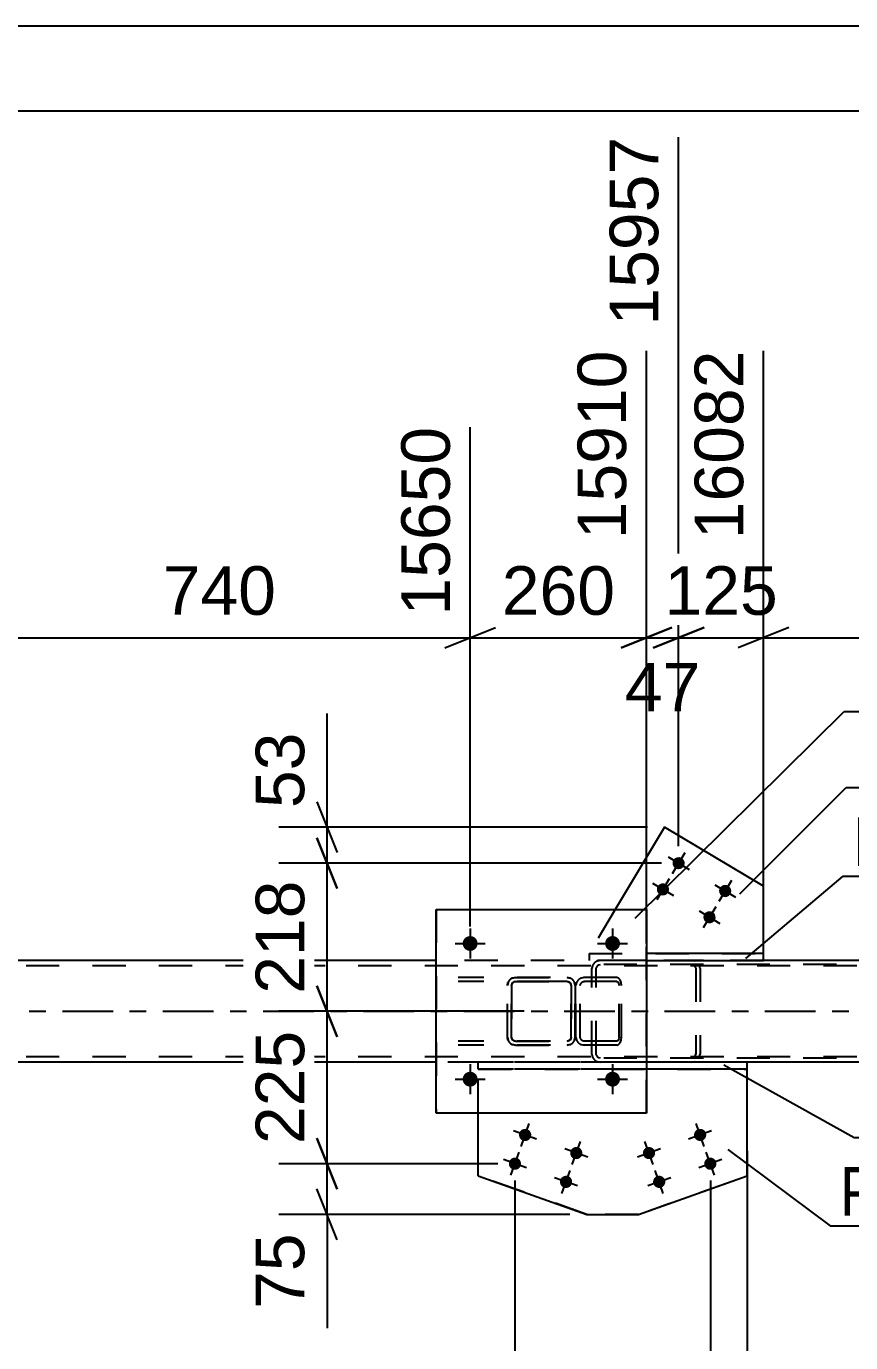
# Model space of a CAD drawing. Header units: millimetres. Extents: x -68 to 773, y -404 to 190.
# Drawn here: x 591.8 to 640.4, y 112 to 189.6 of the extents above; entities that cross this region are included whole.
import ezdxf

# ---------------------------------------------------------------- set-up
doc = ezdxf.new("R2010")
doc.units = ezdxf.units.MM
doc.linetypes.add('DXK_LINE_DOT2', pattern=[3.9198, 1.9599, -1.9599])
doc.linetypes.add('DXK_LINE_DOT3', pattern=[5.9187, 2.979, -0.9799, 0.9799, -0.9799])
doc.styles.add('Arial', font='ARIAL.TTF', dxfattribs={"height": 0.2})
doc.styles.add('Arial Narrow', font='ARIALN.TTF', dxfattribs={"height": 0.2})

# ---------------------------------------------------------------- blocks, each defined once
blk = doc.blocks.new('Unknown-318892922-1115')
at = {"color": 5, "linetype": 'Continuous'}
for p, q in [((773.346, 189.641), (-67.654, 189.641)), ((768.346, 184.641), (-62.654, 184.641))]:
    blk.add_line(p, q, dxfattribs=at)
blk = doc.blocks.new('Part-318892922-5507 - 5491')
at = {"color": 7, "linetype": 'DXK_LINE_DOT2'}
for p, q in [((625.153, 134.272), (625.114, 134.089)), ((625.625, 134.569), (625.429, 134.532)), ((625.444, 134.258), (625.527, 134.311)), ((625.527, 134.311), (625.625, 134.329)), ((639.529, 134.569), (625.625, 134.569)), ((639.529, 134.329), (625.625, 134.329)), ((631.184, 134.532), (630.988, 134.569)), ((630.988, 134.329), (631.086, 134.311)), ((631.086, 134.311), (631.169, 134.258)), ((631.465, 134.249), (631.46, 134.272)), ((625.114, 129.049), (625.114, 134.089)), ((625.369, 134.089), (625.389, 134.181)), ((625.369, 129.049), (625.369, 134.089)), ((625.389, 134.181), (625.444, 134.258)), ((631.169, 134.258), (631.224, 134.181)), ((631.224, 134.181), (631.244, 134.089)), ((631.244, 134.089), (631.244, 129.049)), ((631.499, 134.089), (631.465, 134.249)), ((631.499, 134.089), (631.499, 129.049)), ((625.114, 129.049), (625.153, 128.865)), ((625.389, 128.957), (625.369, 129.049)), ((625.444, 128.879), (625.389, 128.957)), ((625.527, 128.827), (625.444, 128.879)), ((625.625, 128.809), (625.527, 128.827)), ((631.086, 128.827), (630.988, 128.809)), ((631.169, 128.879), (631.086, 128.827)), ((631.224, 128.957), (631.169, 128.879)), ((631.224, 128.957), (631.23, 128.983)), ((631.23, 128.983), (631.244, 129.049)), ((631.46, 128.865), (631.485, 128.983)), ((631.485, 128.983), (631.499, 129.049)), ((625.429, 128.605), (625.625, 128.569)), ((639.529, 128.809), (625.625, 128.809)), ((639.529, 128.569), (625.625, 128.569)), ((630.988, 128.569), (631.184, 128.605))]:
    blk.add_line(p, q, dxfattribs=at)
for centre, start, end in [((625.605, 134.068), 110.75832, 155.68004), ((625.605, 129.07), 204.31996, 249.24168)]:
    blk.add_arc(centre, 0.496, start, end, dxfattribs=at)
blk = doc.blocks.new('Part-318892922-5510 - 5491')
at = {"color": 7, "linetype": 'DXK_LINE_DOT2'}
for p, q in [((626.58, 133.569), (617.228, 133.569)), ((624.669, 133.569), (624.476, 133.532)), ((625.114, 133.329), (625.114, 133.569)), ((626.683, 133.532), (626.58, 133.569)), ((626.771, 133.428), (626.683, 133.532)), ((626.58, 133.329), (617.228, 133.329)), ((624.203, 133.272), (624.165, 133.089)), ((624.165, 130.049), (624.165, 133.089)), ((624.417, 133.089), (624.436, 133.181)), ((624.417, 130.049), (624.417, 133.089)), ((624.436, 133.181), (624.491, 133.258)), ((624.491, 133.258), (624.572, 133.311)), ((624.572, 133.311), (624.669, 133.329)), ((626.58, 133.329), (626.632, 133.311)), ((626.632, 133.311), (626.675, 133.258)), ((626.675, 133.258), (626.705, 133.181)), ((626.705, 133.181), (626.715, 133.089)), ((626.715, 130.049), (626.715, 133.089)), ((626.829, 133.272), (626.771, 133.428)), ((626.849, 133.089), (626.829, 133.272)), ((626.849, 130.049), (626.849, 133.089)), ((626.58, 129.809), (617.228, 129.809)), ((624.165, 130.049), (624.203, 129.865)), ((624.436, 129.957), (624.417, 130.049)), ((624.491, 129.879), (624.436, 129.957)), ((624.476, 129.605), (624.669, 129.569)), ((624.572, 129.827), (624.491, 129.879)), ((624.669, 129.809), (624.572, 129.827)), ((625.114, 129.569), (625.114, 129.809)), ((626.632, 129.827), (626.58, 129.809)), ((626.58, 129.569), (626.683, 129.605)), ((626.675, 129.879), (626.632, 129.827)), ((626.705, 129.957), (626.675, 129.879)), ((626.683, 129.605), (626.771, 129.709)), ((626.715, 130.049), (626.705, 129.957)), ((626.771, 129.709), (626.829, 129.865)), ((626.829, 129.865), (626.849, 130.049)), ((626.58, 129.569), (617.228, 129.569))]:
    blk.add_line(p, q, dxfattribs=at)
for centre, start, end in [((624.654, 133.073), 111.15128, 156.10482), ((624.654, 130.065), 203.89518, 248.84872)]:
    blk.add_arc(centre, 0.492, start, end, dxfattribs=at)
blk = doc.blocks.new('Part-318892922-5657 - 5491')
at = {"color": 7, "linetype": 'DXK_LINE_DOT2'}
for p, q in [((620.421, 133.532), (620.604, 133.569)), ((620.609, 133.568), (620.425, 133.531)), ((620.609, 133.568), (620.604, 133.569)), ((620.604, 133.569), (623.644, 133.569)), ((620.609, 133.568), (623.649, 133.568)), ((623.644, 133.569), (623.649, 133.568)), ((623.644, 133.569), (623.828, 133.532)), ((623.833, 133.531), (623.649, 133.568)), ((620.124, 133.089), (620.161, 133.272)), ((620.124, 133.089), (620.129, 133.088)), ((620.124, 130.049), (620.124, 133.089)), ((620.165, 133.271), (620.129, 133.088)), ((620.129, 130.048), (620.129, 133.088)), ((620.383, 133.181), (620.364, 133.089)), ((620.369, 133.088), (620.364, 133.089)), ((620.364, 133.089), (620.364, 130.049)), ((620.369, 133.088), (620.387, 133.18)), ((620.369, 130.048), (620.369, 133.088)), ((620.435, 133.258), (620.383, 133.181)), ((620.387, 133.18), (620.439, 133.258)), ((620.512, 133.311), (620.435, 133.258)), ((620.439, 133.258), (620.517, 133.31)), ((620.604, 133.329), (620.512, 133.311)), ((620.517, 133.31), (620.609, 133.328)), ((620.604, 133.329), (620.609, 133.328)), ((623.644, 133.329), (620.604, 133.329)), ((620.609, 133.328), (623.649, 133.328)), ((623.649, 133.328), (623.644, 133.329)), ((623.736, 133.311), (623.644, 133.329)), ((623.649, 133.328), (623.741, 133.31)), ((623.736, 133.311), (623.741, 133.31)), ((623.814, 133.258), (623.736, 133.311)), ((623.741, 133.31), (623.819, 133.258)), ((623.866, 133.181), (623.814, 133.258)), ((623.819, 133.258), (623.871, 133.18)), ((623.884, 133.089), (623.866, 133.181)), ((623.871, 133.18), (623.889, 133.088)), ((623.889, 133.088), (623.884, 133.089)), ((623.884, 133.089), (623.884, 130.049)), ((623.889, 130.048), (623.889, 133.088)), ((624.088, 133.272), (624.124, 133.089)), ((624.129, 133.088), (624.092, 133.271)), ((624.129, 133.088), (624.124, 133.089)), ((624.124, 133.089), (624.124, 130.049)), ((624.129, 130.048), (624.129, 133.088)), ((620.129, 130.048), (620.124, 130.049)), ((620.161, 129.865), (620.124, 130.049)), ((620.129, 130.048), (620.165, 129.864)), ((620.364, 130.049), (620.369, 130.048)), ((620.364, 130.049), (620.383, 129.957)), ((620.387, 129.956), (620.369, 130.048)), ((620.383, 129.957), (620.435, 129.879)), ((620.439, 129.878), (620.387, 129.956)), ((620.421, 129.605), (620.425, 129.604)), ((620.604, 129.569), (620.421, 129.605)), ((620.425, 129.604), (620.609, 129.568)), ((620.435, 129.879), (620.512, 129.827)), ((620.517, 129.826), (620.439, 129.878)), ((620.512, 129.827), (620.604, 129.809)), ((620.609, 129.808), (620.517, 129.826)), ((620.609, 129.808), (620.604, 129.809)), ((620.604, 129.809), (623.644, 129.809)), ((620.609, 129.808), (623.649, 129.808)), ((623.644, 129.809), (623.736, 129.827)), ((623.644, 129.809), (623.649, 129.808)), ((623.828, 129.605), (623.644, 129.569)), ((623.741, 129.826), (623.649, 129.808)), ((623.649, 129.568), (623.833, 129.604)), ((623.736, 129.827), (623.814, 129.879)), ((623.819, 129.878), (623.741, 129.826)), ((623.814, 129.879), (623.866, 129.957)), ((623.871, 129.956), (623.819, 129.878)), ((623.866, 129.957), (623.884, 130.049)), ((623.889, 130.048), (623.871, 129.956)), ((623.884, 130.049), (623.889, 130.048)), ((624.124, 130.049), (624.088, 129.865)), ((624.092, 129.864), (624.129, 130.048)), ((624.124, 130.049), (624.129, 130.048)), ((620.609, 129.568), (620.604, 129.569)), ((620.604, 129.569), (623.644, 129.569)), ((620.609, 129.568), (623.649, 129.568)), ((623.644, 129.569), (623.649, 129.568))]:
    blk.add_line(p, q, dxfattribs=at)
at = {"color": 7, "linetype": 'DXK_LINE_DOT3'}
blk.add_line((622.132, 131.567), (622.121, 131.569), dxfattribs=at)
at = {"color": 7, "linetype": 'DXK_LINE_DOT2'}
for centre, start, end in [((620.604, 133.089), 112.5, 157.5), ((620.609, 133.088), 112.5, 157.5), ((623.644, 133.089), 22.5, 67.49999), ((623.649, 133.088), 22.5, 67.49999), ((620.604, 130.049), 202.5, 247.49999), ((620.609, 130.048), 202.5, 247.49999), ((623.644, 130.049), 292.5, 337.5), ((623.649, 130.048), 292.5, 337.5)]:
    blk.add_arc(centre, 0.48, start, end, dxfattribs=at)
blk = doc.blocks.new('Part-318892922-5745 - 5491')
at = {"color": 2, "linetype": 'Continuous'}
for p, q in [((615.929, 134.569), (588.329, 134.569)), ((655.934, 134.569), (635.234, 134.569)), ((615.929, 128.569), (588.329, 128.569)), ((655.934, 128.569), (634.26, 128.569))]:
    blk.add_line(p, q, dxfattribs=at)
at = {"color": 7, "linetype": 'DXK_LINE_DOT2'}
for p, q in [((635.234, 134.569), (615.929, 134.569)), ((668.169, 134.249), (7.937, 134.249)), ((668.169, 128.889), (7.937, 128.889)), ((634.26, 128.569), (615.929, 128.569))]:
    blk.add_line(p, q, dxfattribs=at)
at = {"color": 7, "linetype": 'DXK_LINE_DOT3'}
blk.add_line((7.937, 131.569), (668.169, 131.569), dxfattribs=at)
blk = doc.blocks.new('Part-318892922-5610 - 5491')
at = {"color": 7, "linetype": 'DXK_LINE_DOT2'}
for p, q in [((628.329, 128.569), (618.406, 128.569)), ((618.406, 128.169), (618.406, 128.569)), ((628.329, 128.169), (618.406, 128.169))]:
    blk.add_line(p, q, dxfattribs=at)
at = {"color": 2, "linetype": 'Continuous'}
for p, q in [((634.26, 128.569), (628.329, 128.569)), ((634.26, 128.169), (628.329, 128.169)), ((634.26, 128.169), (634.26, 128.569))]:
    blk.add_line(p, q, dxfattribs=at)
blk = doc.blocks.new('Part-318892922-5667 - 5491')
at = {"color": 2, "linetype": 'Continuous'}
for p, q in [((615.929, 125.568), (615.929, 137.568)), ((615.929, 137.568), (615.929, 137.568)), ((615.929, 137.568), (628.329, 137.568)), ((628.329, 137.568), (628.329, 125.568)), ((615.929, 125.568), (615.929, 125.568)), ((628.329, 125.568), (615.929, 125.568))]:
    blk.add_line(p, q, dxfattribs=at)
at = {"color": 7, "linetype": 'DXK_LINE_DOT2'}
for p, q in [((615.929, 137.568), (615.929, 125.568)), ((615.929, 137.568), (615.929, 137.568)), ((628.329, 125.568), (628.329, 137.568)), ((615.929, 125.568), (615.929, 125.568))]:
    blk.add_line(p, q, dxfattribs=at)
blk = doc.blocks.new('Bolt-318892922-5709 - 5491')
at = {"linetype": 'Continuous'}
for points in [[(617.489, 127.569), (617.499, 127.66), (617.527, 127.748), (617.573, 127.827), (617.635, 127.896), (617.709, 127.95), (617.793, 127.987), (617.883, 128.006), (617.975, 128.006), (618.065, 127.987), (618.149, 127.95), (618.223, 127.896), (618.285, 127.827), (618.331, 127.747), (618.359, 127.66), (618.369, 127.569), (618.359, 127.477), (618.331, 127.39), (618.285, 127.31), (618.223, 127.242), (618.149, 127.187), (618.065, 127.15), (617.975, 127.131), (617.883, 127.131), (617.793, 127.15), (617.709, 127.187), (617.635, 127.242), (617.573, 127.31), (617.527, 127.39), (617.499, 127.477)], [(625.889, 127.569), (625.899, 127.66), (625.927, 127.748), (625.973, 127.827), (626.035, 127.896), (626.109, 127.95), (626.193, 127.987), (626.283, 128.006), (626.375, 128.006), (626.465, 127.987), (626.549, 127.95), (626.623, 127.896), (626.685, 127.827), (626.731, 127.747), (626.759, 127.66), (626.769, 127.569), (626.759, 127.477), (626.731, 127.39), (626.685, 127.31), (626.623, 127.242), (626.549, 127.187), (626.465, 127.15), (626.375, 127.131), (626.283, 127.131), (626.193, 127.15), (626.109, 127.187), (626.035, 127.242), (625.973, 127.31), (625.927, 127.39), (625.899, 127.477)]]:
    blk.add_hatch(color=1, dxfattribs=at).paths.add_polyline_path(points)
at = {"color": 1, "linetype": 'Continuous'}
for p, q in [((617.929, 128.449), (617.929, 126.689)), ((626.329, 128.449), (626.329, 126.689)), ((617.049, 127.569), (618.809, 127.569)), ((625.449, 127.569), (627.209, 127.569))]:
    blk.add_line(p, q, dxfattribs=at)
blk = doc.blocks.new('Bolt-318892922-5710 - 5491')
at = {"linetype": 'Continuous'}
for points in [[(617.489, 135.569), (617.499, 135.66), (617.527, 135.748), (617.573, 135.827), (617.635, 135.896), (617.709, 135.95), (617.793, 135.987), (617.883, 136.006), (617.975, 136.006), (618.065, 135.987), (618.149, 135.95), (618.223, 135.896), (618.285, 135.827), (618.331, 135.747), (618.359, 135.66), (618.369, 135.569), (618.359, 135.477), (618.331, 135.39), (618.285, 135.31), (618.223, 135.242), (618.149, 135.187), (618.065, 135.15), (617.975, 135.131), (617.883, 135.131), (617.793, 135.15), (617.709, 135.187), (617.635, 135.242), (617.573, 135.31), (617.527, 135.39), (617.499, 135.477)], [(625.889, 135.569), (625.899, 135.66), (625.927, 135.748), (625.973, 135.827), (626.035, 135.896), (626.109, 135.95), (626.193, 135.987), (626.283, 136.006), (626.375, 136.006), (626.465, 135.987), (626.549, 135.95), (626.623, 135.896), (626.685, 135.827), (626.731, 135.747), (626.759, 135.66), (626.769, 135.569), (626.759, 135.477), (626.731, 135.39), (626.685, 135.31), (626.623, 135.242), (626.549, 135.187), (626.465, 135.15), (626.375, 135.131), (626.283, 135.131), (626.193, 135.15), (626.109, 135.187), (626.035, 135.242), (625.973, 135.31), (625.927, 135.39), (625.899, 135.477)]]:
    blk.add_hatch(color=1, dxfattribs=at).paths.add_polyline_path(points)
at = {"color": 1, "linetype": 'Continuous'}
for p, q in [((617.929, 136.449), (617.929, 134.689)), ((626.329, 136.449), (626.329, 134.689)), ((617.049, 135.569), (618.809, 135.569)), ((625.449, 135.569), (627.209, 135.569))]:
    blk.add_line(p, q, dxfattribs=at)
blk = doc.blocks.new('Bolt-318892922-5718 - 5491')
at = {"linetype": 'Continuous'}
for points in [[(631.721, 124.002), (631.658, 123.961), (631.587, 123.934), (631.513, 123.923), (631.438, 123.926), (631.365, 123.946), (631.298, 123.98), (631.24, 124.027), (631.192, 124.086), (631.158, 124.153), (631.138, 124.225), (631.134, 124.3), (631.146, 124.375), (631.173, 124.445), (631.214, 124.508), (631.267, 124.562), (631.33, 124.603), (631.4, 124.63), (631.475, 124.642), (631.55, 124.638), (631.623, 124.618), (631.69, 124.584), (631.748, 124.537), (631.796, 124.478), (631.83, 124.411), (631.849, 124.339), (631.853, 124.264), (631.842, 124.189), (631.815, 124.119), (631.774, 124.056)], [(628.705, 122.933), (628.642, 122.892), (628.572, 122.865), (628.497, 122.853), (628.422, 122.857), (628.349, 122.876), (628.282, 122.91), (628.224, 122.957), (628.176, 123.016), (628.142, 123.083), (628.123, 123.155), (628.119, 123.231), (628.13, 123.305), (628.157, 123.375), (628.198, 123.438), (628.251, 123.492), (628.314, 123.533), (628.385, 123.56), (628.459, 123.572), (628.534, 123.568), (628.607, 123.548), (628.674, 123.514), (628.732, 123.467), (628.78, 123.409), (628.814, 123.342), (628.834, 123.269), (628.838, 123.194), (628.826, 123.119), (628.799, 123.049), (628.758, 122.986)], [(632.323, 122.306), (632.26, 122.265), (632.189, 122.238), (632.115, 122.226), (632.04, 122.23), (631.967, 122.249), (631.9, 122.283), (631.841, 122.331), (631.794, 122.389), (631.76, 122.456), (631.74, 122.529), (631.736, 122.604), (631.748, 122.678), (631.775, 122.749), (631.816, 122.812), (631.869, 122.865), (631.932, 122.906), (632.002, 122.933), (632.076, 122.945), (632.152, 122.941), (632.224, 122.922), (632.291, 122.888), (632.35, 122.84), (632.397, 122.782), (632.432, 122.715), (632.451, 122.642), (632.455, 122.567), (632.444, 122.493), (632.417, 122.423), (632.376, 122.359)], [(629.307, 121.236), (629.244, 121.195), (629.173, 121.168), (629.099, 121.156), (629.024, 121.16), (628.951, 121.18), (628.884, 121.214), (628.826, 121.261), (628.778, 121.319), (628.744, 121.386), (628.724, 121.459), (628.72, 121.534), (628.732, 121.609), (628.759, 121.679), (628.8, 121.742), (628.853, 121.795), (628.916, 121.836), (628.986, 121.863), (629.061, 121.875), (629.136, 121.871), (629.208, 121.852), (629.276, 121.818), (629.334, 121.771), (629.382, 121.712), (629.416, 121.645), (629.435, 121.572), (629.439, 121.497), (629.428, 121.423), (629.401, 121.353), (629.36, 121.29)]]:
    blk.add_hatch(color=1, dxfattribs=at).paths.add_polyline_path(points)
at = {"color": 1, "linetype": 'Continuous'}
for p, q in [((631.735, 123.603), (631.253, 124.961)), ((632.173, 124.523), (630.815, 124.041)), ((629.157, 123.453), (627.8, 122.971)), ((628.719, 122.534), (628.237, 123.891)), ((632.774, 122.826), (631.417, 122.345)), ((632.336, 121.907), (631.855, 123.264)), ((629.321, 120.837), (628.839, 122.194)), ((629.758, 121.756), (628.401, 121.275))]:
    blk.add_line(p, q, dxfattribs=at)
blk = doc.blocks.new('Bolt-318892922-5719 - 5491')
at = {"linetype": 'Continuous'}
for points in [[(621.172, 124.642), (621.247, 124.634), (621.319, 124.611), (621.384, 124.573), (621.44, 124.523), (621.484, 124.462), (621.514, 124.393), (621.53, 124.32), (621.53, 124.244), (621.514, 124.171), (621.484, 124.102), (621.44, 124.041), (621.384, 123.991), (621.319, 123.953), (621.247, 123.93), (621.172, 123.922), (621.097, 123.93), (621.026, 123.953), (620.96, 123.991), (620.905, 124.041), (620.86, 124.102), (620.83, 124.171), (620.814, 124.244), (620.814, 124.32), (620.83, 124.393), (620.86, 124.462), (620.905, 124.523), (620.96, 124.573), (621.026, 124.611), (621.097, 124.634)], [(624.188, 123.572), (624.263, 123.564), (624.334, 123.541), (624.4, 123.503), (624.455, 123.453), (624.5, 123.392), (624.53, 123.323), (624.546, 123.25), (624.546, 123.175), (624.53, 123.101), (624.5, 123.032), (624.455, 122.971), (624.4, 122.921), (624.334, 122.883), (624.263, 122.86), (624.188, 122.852), (624.113, 122.86), (624.042, 122.883), (623.976, 122.921), (623.92, 122.971), (623.876, 123.032), (623.846, 123.101), (623.83, 123.175), (623.83, 123.25), (623.846, 123.323), (623.876, 123.392), (623.92, 123.453), (623.976, 123.503), (624.042, 123.541), (624.113, 123.564)], [(620.57, 122.946), (620.645, 122.938), (620.717, 122.914), (620.782, 122.877), (620.838, 122.826), (620.882, 122.766), (620.913, 122.697), (620.928, 122.623), (620.928, 122.548), (620.913, 122.474), (620.882, 122.406), (620.838, 122.345), (620.782, 122.294), (620.717, 122.257), (620.645, 122.233), (620.57, 122.226), (620.495, 122.233), (620.424, 122.257), (620.359, 122.294), (620.303, 122.345), (620.259, 122.406), (620.228, 122.474), (620.212, 122.548), (620.212, 122.623), (620.228, 122.697), (620.259, 122.766), (620.303, 122.826), (620.359, 122.877), (620.424, 122.914), (620.495, 122.938)], [(623.586, 121.876), (623.661, 121.868), (623.733, 121.845), (623.798, 121.807), (623.854, 121.757), (623.898, 121.696), (623.929, 121.627), (623.944, 121.553), (623.944, 121.478), (623.929, 121.405), (623.898, 121.336), (623.854, 121.275), (623.798, 121.225), (623.733, 121.187), (623.661, 121.164), (623.586, 121.156), (623.511, 121.164), (623.44, 121.187), (623.375, 121.225), (623.319, 121.275), (623.274, 121.336), (623.244, 121.405), (623.228, 121.478), (623.228, 121.553), (623.244, 121.627), (623.274, 121.696), (623.319, 121.757), (623.375, 121.807), (623.44, 121.845), (623.511, 121.868)]]:
    blk.add_hatch(color=1, dxfattribs=at).paths.add_polyline_path(points)
at = {"color": 1, "linetype": 'Continuous'}
for p, q in [((620.931, 123.603), (621.413, 124.961)), ((621.851, 124.041), (620.494, 124.523)), ((624.867, 122.971), (623.509, 123.453)), ((623.947, 122.534), (624.429, 123.891)), ((621.249, 122.345), (619.892, 122.826)), ((620.33, 121.907), (620.811, 123.264)), ((623.345, 120.837), (623.827, 122.194)), ((624.265, 121.275), (622.908, 121.756))]:
    blk.add_line(p, q, dxfattribs=at)
blk = doc.blocks.new('Part-318892922-5896 - 5491')
at = {"color": 2, "linetype": 'Continuous'}
for p, q in [((629.396, 142.428), (626.492, 137.568)), ((635.234, 138.941), (629.396, 142.428)), ((635.234, 134.969), (635.234, 138.941))]:
    blk.add_line(p, q, dxfattribs=at)
at = {"color": 7, "linetype": 'DXK_LINE_DOT2'}
for p, q in [((626.492, 137.568), (624.94, 134.969)), ((624.94, 134.969), (635.234, 134.969))]:
    blk.add_line(p, q, dxfattribs=at)
blk = doc.blocks.new('Part-318892922-5840 - 5491')
at = {"color": 7, "linetype": 'DXK_LINE_DOT2'}
for p, q in [((618.406, 128.169), (634.26, 128.169)), ((618.406, 125.568), (618.406, 128.169)), ((634.26, 128.169), (618.406, 128.169)), ((634.26, 128.169), (634.26, 128.169)), ((634.26, 128.169), (634.26, 128.169)), ((624.815, 119.595), (618.406, 121.868)), ((627.851, 119.595), (634.26, 121.868)), ((627.851, 119.595), (624.815, 119.595))]:
    blk.add_line(p, q, dxfattribs=at)
at = {"color": 2, "linetype": 'Continuous'}
for p, q in [((634.26, 121.868), (634.26, 128.169)), ((618.406, 121.868), (618.406, 125.568)), ((618.406, 121.868), (624.815, 119.595)), ((627.851, 119.595), (634.26, 121.868)), ((624.815, 119.595), (627.851, 119.595)), ((624.815, 119.595), (624.815, 119.595)), ((627.851, 119.595), (627.851, 119.595))]:
    blk.add_line(p, q, dxfattribs=at)
blk = doc.blocks.new('Part-318892922-5901 - 5491')
at = {"color": 7, "linetype": 'DXK_LINE_DOT2'}
for p, q in [((624.94, 134.969), (624.94, 134.569)), ((624.94, 134.969), (628.329, 134.969)), ((628.329, 134.569), (624.94, 134.569))]:
    blk.add_line(p, q, dxfattribs=at)
at = {"color": 2, "linetype": 'Continuous'}
for p, q in [((635.234, 134.969), (628.329, 134.969)), ((628.329, 134.569), (635.234, 134.569)), ((635.234, 134.569), (635.234, 134.969))]:
    blk.add_line(p, q, dxfattribs=at)
blk = doc.blocks.new('Bolt-318892922-5902 - 5491')
at = {"linetype": 'Continuous'}
for points in [[(630.532, 140.119, -1), (629.914, 140.488, -1)], [(629.609, 138.573, -1), (628.991, 138.943, -1)], [(633.279, 138.478, -1), (632.661, 138.847, -1)], [(632.356, 136.932, -1), (631.738, 137.302, -1)]]:
    blk.add_hatch(color=1, dxfattribs=at).paths.add_polyline_path(points)
at = {"color": 1, "linetype": 'Continuous'}
for p, q in [((629.605, 140.672), (630.841, 139.934)), ((630.592, 140.921), (629.854, 139.685)), ((628.682, 139.127), (629.918, 138.389)), ((629.669, 139.376), (628.931, 138.14)), ((632.352, 139.031), (633.588, 138.293)), ((633.34, 139.28), (632.601, 138.044)), ((631.429, 137.486), (632.665, 136.748)), ((632.416, 137.735), (631.678, 136.499))]:
    blk.add_line(p, q, dxfattribs=at)
blk = doc.blocks.new('StraightDimension-318892922-18361 - 5491')
at = {"color": 7, "linetype": 'Continuous'}
for p, q in [((588.329, 135.569), (588.329, 170.514)), ((617.932, 136.569), (617.932, 166.014)), ((589.829, 154.196), (586.829, 152.996)), ((616.432, 152.996), (619.432, 154.196)), ((588.329, 153.596), (617.932, 153.596))]:
    blk.add_line(p, q, dxfattribs=at)
at = {"color": 0}
blk.add_wipeout([(607.066, 154.346), (607.066, 158.546), (599.195, 158.546), (599.195, 154.346)], dxfattribs=at)
at = {"color": 3, "style": 'Arial'}
blk.add_text('740', height=2.8652, dxfattribs=at).set_placement((599.795, 154.946))
at = {"color": 0, "linetype": 'Continuous'}
blk.add_wipeout([(617.332, 166.614), (613.132, 166.614), (613.132, 154.295), (617.332, 154.296)], dxfattribs=at)
at = {"color": 3, "linetype": 'Continuous', "style": 'Arial'}
blk.add_text('15650', height=2.8652, rotation=90.00021, dxfattribs=at).set_placement((616.732, 154.896))
blk = doc.blocks.new('StraightDimension-318892922-18359 - 5491')
at = {"color": 7, "linetype": 'Continuous'}
for p, q in [((630.223, 141.303), (630.223, 183.114)), ((628.329, 135.569), (628.329, 170.514)), ((626.829, 152.996), (629.829, 154.196)), ((631.723, 154.196), (628.723, 152.996)), ((628.329, 153.596), (630.223, 153.596))]:
    blk.add_line(p, q, dxfattribs=at)
at = {"color": 0, "linetype": 'Continuous'}
blk.add_wipeout([(629.623, 183.714), (625.423, 183.714), (625.423, 171.395), (629.623, 171.396)], dxfattribs=at)
at = {"color": 3, "linetype": 'Continuous', "style": 'Arial'}
blk.add_text('15957', height=2.8652, rotation=90.00021, dxfattribs=at).set_placement((629.023, 171.996))
at = {"color": 0}
blk.add_wipeout([(632.1, 148.646), (632.1, 152.846), (626.452, 152.846), (626.452, 148.646)], dxfattribs=at)
at = {"color": 3, "style": 'Arial'}
blk.add_text('47', height=2.8652, dxfattribs=at).set_placement((627.052, 149.246))
blk = doc.blocks.new('StraightDimension-318892922-18358 - 5491')
at = {"color": 7, "linetype": 'Continuous'}
for p, q in [((630.223, 141.303), (630.223, 183.114)), ((635.234, 135.969), (635.234, 170.514)), ((628.723, 152.996), (631.723, 154.196)), ((636.734, 154.196), (633.734, 152.996)), ((630.223, 153.596), (635.234, 153.596))]:
    blk.add_line(p, q, dxfattribs=at)
at = {"color": 0}
blk.add_wipeout([(636.664, 154.346), (636.664, 158.546), (628.793, 158.546), (628.793, 154.346)], dxfattribs=at)
at = {"color": 3, "style": 'Arial'}
blk.add_text('125', height=2.8652, dxfattribs=at).set_placement((629.393, 154.946))
at = {"color": 0, "linetype": 'Continuous'}
blk.add_wipeout([(634.634, 171.114), (630.434, 171.114), (630.434, 158.795), (634.634, 158.796)], dxfattribs=at)
at = {"color": 3, "linetype": 'Continuous', "style": 'Arial'}
blk.add_text('16082', height=2.8652, rotation=90.00021, dxfattribs=at).set_placement((634.034, 159.396))
blk = doc.blocks.new('StraightDimension-318892922-6166 - 5491')
at = {"color": 7, "linetype": 'Continuous'}
for p, q in [((549.126, 123.148), (549.126, 81.528)), ((620.57, 121.586), (620.57, 94.128)), ((550.626, 107.146), (547.626, 105.946)), ((619.07, 105.946), (622.07, 107.146)), ((549.126, 106.546), (620.57, 106.546))]:
    blk.add_line(p, q, dxfattribs=at)
at = {"color": 0}
blk.add_wipeout([(589.895, 107.296), (589.895, 111.496), (579.801, 111.496), (579.801, 107.296)], dxfattribs=at)
at = {"color": 3, "style": 'Arial'}
blk.add_text('1786', height=2.8652, dxfattribs=at).set_placement((580.401, 107.896))
at = {"color": 0, "linetype": 'Continuous'}
blk.add_wipeout([(619.97, 105.846), (615.77, 105.846), (615.77, 93.527), (619.97, 93.528)], dxfattribs=at)
at = {"color": 3, "linetype": 'Continuous', "style": 'Arial'}
blk.add_text('15716', height=2.8652, rotation=90.00021, dxfattribs=at).set_placement((619.37, 94.128))
blk = doc.blocks.new('StraightDimension-318892922-6175 - 5491')
at = {"color": 7, "linetype": 'Continuous'}
for p, q in [((620.57, 121.586), (620.57, 94.128)), ((632.096, 121.586), (632.096, 94.128)), ((619.07, 105.946), (622.07, 107.146)), ((633.596, 107.146), (630.596, 105.946)), ((620.57, 106.546), (632.096, 106.546))]:
    blk.add_line(p, q, dxfattribs=at)
at = {"color": 0}
blk.add_wipeout([(630.268, 107.296), (630.268, 111.496), (622.398, 111.496), (622.398, 107.296)], dxfattribs=at)
at = {"color": 0, "linetype": 'Continuous'}
blk.add_wipeout([(631.496, 105.846), (627.296, 105.846), (627.296, 93.527), (631.496, 93.528)], dxfattribs=at)
at = {"color": 3, "style": 'Arial'}
blk.add_text('288', height=2.8652, dxfattribs=at).set_placement((622.998, 107.896))
at = {"color": 3, "linetype": 'Continuous', "style": 'Arial'}
blk.add_text('16004', height=2.8652, rotation=90.00021, dxfattribs=at).set_placement((630.896, 94.128))
blk = doc.blocks.new('StraightDimension-318892922-6184 - 5491')
at = {"color": 7, "linetype": 'Continuous'}
for p, q in [((634.26, 123.341), (634.26, 81.528)), ((632.096, 121.586), (632.096, 94.128)), ((630.596, 105.946), (633.596, 107.146)), ((635.76, 107.146), (632.76, 105.946)), ((632.096, 106.546), (634.26, 106.546))]:
    blk.add_line(p, q, dxfattribs=at)
at = {"color": 0, "linetype": 'Continuous'}
blk.add_wipeout([(633.66, 93.246), (629.46, 93.246), (629.46, 80.927), (633.66, 80.928)], dxfattribs=at)
at = {"color": 3, "linetype": 'Continuous', "style": 'Arial'}
blk.add_text('16058', height=2.8652, rotation=90.00021, dxfattribs=at).set_placement((633.06, 81.528))
at = {"color": 0}
blk.add_wipeout([(636.002, 107.296), (636.002, 111.496), (630.354, 111.496), (630.354, 107.296)], dxfattribs=at)
at = {"color": 3, "style": 'Arial'}
blk.add_text('54', height=2.8652, dxfattribs=at).set_placement((630.954, 107.896))
blk = doc.blocks.new('StraightDimension-318892922-6193 - 5491')
at = {"color": 7, "linetype": 'Continuous'}
for p, q in [((668.169, 128.605), (668.169, 94.128)), ((634.26, 123.341), (634.26, 81.528)), ((635.76, 107.146), (632.76, 105.946)), ((666.669, 105.946), (669.669, 107.146)), ((634.26, 106.546), (668.169, 106.546))]:
    blk.add_line(p, q, dxfattribs=at)
at = {"color": 0}
blk.add_wipeout([(655.15, 107.296), (655.15, 111.496), (647.279, 111.496), (647.279, 107.296)], dxfattribs=at)
at = {"color": 3, "style": 'Arial'}
blk.add_text('848', height=2.8652, dxfattribs=at).set_placement((647.879, 107.896))
at = {"color": 0, "linetype": 'Continuous'}
blk.add_wipeout([(667.569, 105.846), (663.369, 105.846), (663.369, 93.527), (667.569, 93.528)], dxfattribs=at)
at = {"color": 3, "linetype": 'Continuous', "style": 'Arial'}
blk.add_text('16906', height=2.8652, rotation=90.00021, dxfattribs=at).set_placement((666.969, 94.128))
blk = doc.blocks.new('StraightDimension-318892922-13889 - 5491')
at = {"color": 7, "linetype": 'Continuous'}
for p, q in [((609.494, 142.428), (609.494, 149.126)), ((609.494, 142.428), (609.494, 149.126)), ((608.894, 143.928), (610.094, 140.928)), ((628.396, 142.428), (606.644, 142.428)), ((609.494, 140.303), (609.494, 142.428)), ((610.094, 138.803), (608.894, 141.803)), ((629.223, 140.303), (606.644, 140.303))]:
    blk.add_line(p, q, dxfattribs=at)
at = {"color": 0}
blk.add_wipeout([(608.744, 148.601), (604.544, 148.6), (604.544, 142.953), (608.744, 142.953)], dxfattribs=at)
at = {"color": 3, "style": 'Arial'}
blk.add_text('53', height=2.8652, rotation=90.00021, dxfattribs=at).set_placement((608.144, 143.553))
blk = doc.blocks.new('StraightDimension-318892922-13890 - 5491')
at = {"color": 7, "linetype": 'Continuous'}
for p, q in [((608.894, 141.803), (610.094, 138.803)), ((629.223, 140.303), (606.644, 140.303)), ((609.494, 131.569), (609.494, 140.303)), ((610.094, 130.069), (608.894, 133.069)), ((621.124, 131.569), (606.644, 131.569))]:
    blk.add_line(p, q, dxfattribs=at)
at = {"color": 0}
blk.add_wipeout([(608.744, 139.871), (604.544, 139.871), (604.544, 132.001), (608.744, 132.001)], dxfattribs=at)
at = {"color": 3, "style": 'Arial'}
blk.add_text('218', height=2.8652, rotation=90.00021, dxfattribs=at).set_placement((608.144, 132.601))
blk = doc.blocks.new('StraightDimension-318892922-13891 - 5491')
at = {"color": 7, "linetype": 'Continuous'}
for p, q in [((608.894, 133.069), (610.094, 130.069)), ((621.124, 131.569), (606.644, 131.569)), ((609.494, 122.586), (609.494, 131.569)), ((610.094, 121.086), (608.894, 124.086)), ((619.57, 122.586), (606.644, 122.586))]:
    blk.add_line(p, q, dxfattribs=at)
at = {"color": 0}
blk.add_wipeout([(608.744, 131.013), (604.544, 131.013), (604.544, 123.142), (608.744, 123.142)], dxfattribs=at)
at = {"color": 3, "style": 'Arial'}
blk.add_text('225', height=2.8652, rotation=90.00021, dxfattribs=at).set_placement((608.144, 123.742))
blk = doc.blocks.new('StraightDimension-318892922-13892 - 5491')
at = {"color": 7, "linetype": 'Continuous'}
for p, q in [((608.894, 124.086), (610.094, 121.086)), ((619.57, 122.586), (606.644, 122.586)), ((609.494, 119.595), (609.494, 122.586)), ((610.094, 118.095), (608.894, 121.095)), ((623.815, 119.595), (606.644, 119.595)), ((609.494, 119.595), (609.494, 112.897)), ((609.494, 119.595), (609.494, 112.897))]:
    blk.add_line(p, q, dxfattribs=at)
at = {"color": 0}
blk.add_wipeout([(608.744, 119.07), (604.544, 119.07), (604.544, 113.422), (608.744, 113.422)], dxfattribs=at)
at = {"color": 3, "style": 'Arial'}
blk.add_text('75', height=2.8652, rotation=90.00021, dxfattribs=at).set_placement((608.144, 114.022))
blk = doc.blocks.new('StraightDimension-318892922-18357 - 5491')
at = {"color": 7, "linetype": 'Continuous'}
for p, q in [((635.234, 135.969), (635.234, 170.514)), ((657.934, 136.569), (657.934, 166.014)), ((636.734, 154.196), (633.734, 152.996)), ((656.434, 152.996), (659.434, 154.196)), ((635.234, 153.596), (657.934, 153.596))]:
    blk.add_line(p, q, dxfattribs=at)
at = {"color": 0}
blk.add_wipeout([(650.519, 154.346), (650.519, 158.546), (642.648, 158.546), (642.648, 154.346)], dxfattribs=at)
at = {"color": 3, "style": 'Arial'}
blk.add_text('568', height=2.8652, dxfattribs=at).set_placement((643.248, 154.946))
at = {"color": 0, "linetype": 'Continuous'}
blk.add_wipeout([(657.334, 166.614), (653.134, 166.614), (653.134, 154.295), (657.334, 154.296)], dxfattribs=at)
at = {"color": 3, "linetype": 'Continuous', "style": 'Arial'}
blk.add_text('16650', height=2.8652, rotation=90.00021, dxfattribs=at).set_placement((656.734, 154.896))
blk = doc.blocks.new('StraightDimension-318892922-18360 - 5491')
at = {"color": 7, "linetype": 'Continuous'}
for p, q in [((628.329, 135.569), (628.329, 170.514)), ((617.932, 136.569), (617.932, 166.014)), ((616.432, 152.996), (619.432, 154.196)), ((629.829, 154.196), (626.829, 152.996)), ((617.932, 153.596), (628.329, 153.596))]:
    blk.add_line(p, q, dxfattribs=at)
at = {"color": 0}
blk.add_wipeout([(627.066, 154.346), (627.066, 158.546), (619.195, 158.546), (619.195, 154.346)], dxfattribs=at)
at = {"color": 3, "style": 'Arial'}
blk.add_text('260', height=2.8652, dxfattribs=at).set_placement((619.795, 154.946))
at = {"color": 0, "linetype": 'Continuous'}
blk.add_wipeout([(627.729, 171.114), (623.529, 171.114), (623.529, 158.795), (627.729, 158.796)], dxfattribs=at)
at = {"color": 3, "linetype": 'Continuous', "style": 'Arial'}
blk.add_text('15910', height=2.8652, rotation=90.00021, dxfattribs=at).set_placement((627.129, 159.396))
blk = doc.blocks.new('Mark-318892922-5663 - 5491')
at = {"color": 30, "linetype": 'Continuous'}
for p, q in [((627.667, 137.058), (639.996, 149.253)), ((639.996, 149.253), (650.7, 149.253))]:
    blk.add_line(p, q, dxfattribs=at)
at = {"color": 0}
blk.add_wipeout([(650.1, 149.853), (650.1, 152.853), (640.596, 152.853), (640.596, 149.853)], dxfattribs=at)
blk.add_wipeout([(650.1, 149.853), (650.1, 152.853), (640.596, 152.853), (640.596, 149.853)], dxfattribs=at)
at = {"color": 3, "style": 'Arial Narrow'}
blk.add_text('PL761', height=2.8633, dxfattribs=at).set_placement((640.596, 149.853))
blk = doc.blocks.new('Mark-318892922-5606 - 5491')
at = {"color": 30, "linetype": 'Continuous'}
for p, q in [((632.891, 128.422), (640.574, 124.122)), ((640.574, 124.122), (651.278, 124.122))]:
    blk.add_line(p, q, dxfattribs=at)
at = {"color": 0}
blk.add_wipeout([(650.678, 124.722), (650.678, 127.722), (641.174, 127.722), (641.174, 124.722)], dxfattribs=at)
blk.add_wipeout([(650.678, 124.722), (650.678, 127.722), (641.174, 127.722), (641.174, 124.722)], dxfattribs=at)
at = {"color": 3, "style": 'Arial Narrow'}
blk.add_text('PL197', height=2.8633, dxfattribs=at).set_placement((641.174, 124.722))
blk = doc.blocks.new('Mark-318892922-5836 - 5491')
at = {"color": 30, "linetype": 'Continuous'}
for p, q in [((633.124, 123.428), (639.157, 118.926)), ((639.157, 118.926), (649.861, 118.926))]:
    blk.add_line(p, q, dxfattribs=at)
at = {"color": 0}
blk.add_wipeout([(649.261, 119.526), (649.261, 122.526), (639.757, 122.526), (639.757, 119.526)], dxfattribs=at)
blk.add_wipeout([(649.261, 119.526), (649.261, 122.526), (639.757, 122.526), (639.757, 119.526)], dxfattribs=at)
at = {"color": 3, "style": 'Arial Narrow'}
blk.add_text('PL243', height=2.8633, dxfattribs=at).set_placement((639.757, 119.526))
blk = doc.blocks.new('Mark-318892922-5892 - 5491')
at = {"color": 30, "linetype": 'Continuous'}
for p, q in [((633.83, 138.493), (640.103, 144.773)), ((640.103, 144.773), (650.807, 144.773))]:
    blk.add_line(p, q, dxfattribs=at)
at = {"color": 0}
blk.add_wipeout([(650.207, 145.373), (650.207, 148.373), (640.703, 148.373), (640.703, 145.373)], dxfattribs=at)
blk.add_wipeout([(650.207, 145.373), (650.207, 148.373), (640.703, 148.373), (640.703, 145.373)], dxfattribs=at)
at = {"color": 3, "style": 'Arial Narrow'}
blk.add_text('PL194', height=2.8633, dxfattribs=at).set_placement((640.703, 145.373))
blk = doc.blocks.new('Mark-318892922-5897 - 5491')
at = {"color": 30, "linetype": 'Continuous'}
for p, q in [((634.191, 134.68), (639.93, 139.541)), ((639.93, 139.541), (650.634, 139.541))]:
    blk.add_line(p, q, dxfattribs=at)
at = {"color": 0}
blk.add_wipeout([(650.034, 140.141), (650.034, 143.141), (640.53, 143.141), (640.53, 140.141)], dxfattribs=at)
blk.add_wipeout([(650.034, 140.141), (650.034, 143.141), (640.53, 143.141), (640.53, 140.141)], dxfattribs=at)
at = {"color": 3, "style": 'Arial Narrow'}
blk.add_text('PL356', height=2.8633, dxfattribs=at).set_placement((640.53, 140.141))

msp = doc.modelspace()

# ---------------------------------------------------------------- block references
for name in ['Unknown-318892922-1115', 'Part-318892922-5896 - 5491', 'Bolt-318892922-5902 - 5491', 'Part-318892922-5667 - 5491', 'Bolt-318892922-5710 - 5491', 'Part-318892922-5745 - 5491', 'Part-318892922-5901 - 5491', 'Part-318892922-5507 - 5491', 'Part-318892922-5510 - 5491', 'Part-318892922-5657 - 5491', 'Bolt-318892922-5709 - 5491', 'Part-318892922-5610 - 5491', 'Part-318892922-5840 - 5491', 'Bolt-318892922-5719 - 5491', 'Bolt-318892922-5718 - 5491']:
    msp.add_blockref(name, (0, 0))

# ---------------------------------------------------------------- next in the draw order: block references
for name in ['StraightDimension-318892922-18359 - 5491', 'StraightDimension-318892922-18361 - 5491', 'StraightDimension-318892922-6166 - 5491']:
    msp.add_blockref(name, (0, 0))

# ---------------------------------------------------------------- next in the draw order: block references
for name in ['StraightDimension-318892922-18358 - 5491', 'StraightDimension-318892922-6175 - 5491']:
    msp.add_blockref(name, (0, 0))

# ---------------------------------------------------------------- next in the draw order: block references
for name in ['StraightDimension-318892922-18357 - 5491', 'StraightDimension-318892922-13889 - 5491', 'StraightDimension-318892922-6184 - 5491']:
    msp.add_blockref(name, (0, 0))

# ---------------------------------------------------------------- next in the draw order: block references
for name in ['StraightDimension-318892922-13890 - 5491', 'StraightDimension-318892922-6193 - 5491']:
    msp.add_blockref(name, (0, 0))

# ---------------------------------------------------------------- next in the draw order: block references
for name in ['StraightDimension-318892922-18360 - 5491', 'StraightDimension-318892922-13891 - 5491', 'Mark-318892922-5606 - 5491', 'Mark-318892922-5836 - 5491']:
    msp.add_blockref(name, (0, 0))

# ---------------------------------------------------------------- next in the draw order: block references
for name in ['Mark-318892922-5663 - 5491', 'StraightDimension-318892922-13892 - 5491']:
    msp.add_blockref(name, (0, 0))

# ---------------------------------------------------------------- next in the draw order: block references
msp.add_blockref('Mark-318892922-5892 - 5491', (0, 0))

# ---------------------------------------------------------------- next in the draw order: block references
msp.add_blockref('Mark-318892922-5897 - 5491', (0, 0))

doc.saveas('drawing.dxf')
